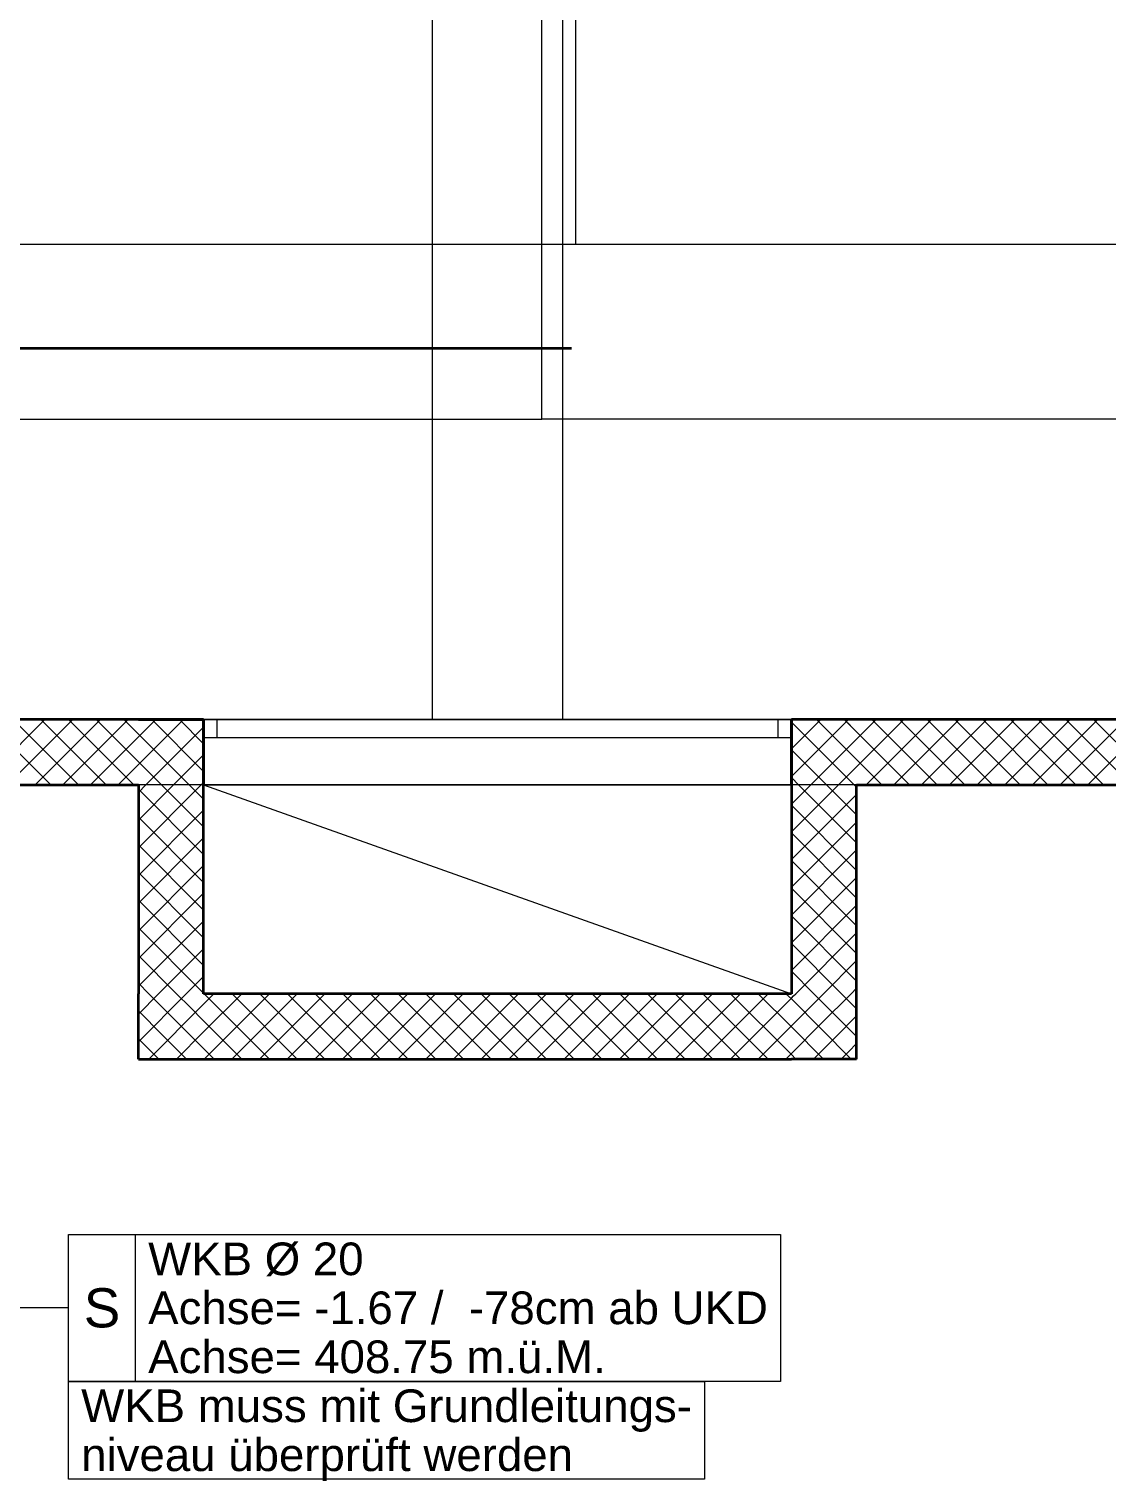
# Model space of a CAD drawing. Extents: x 885 to 2021, y 330 to 1122.
# Drawn here: x 1558 to 1640.5, y 471.3 to 582.5 of the extents above; entities that cross this region are included whole.
import ezdxf
from ezdxf.lldxf.tags import DXFTag

# ---------------------------------------------------------------- set-up
doc = ezdxf.new("R2010")
doc.units = 0
doc.layers.get('0').update_dxf_attribs({"lineweight": 18})
for name, color, linetype, lineweight in [('010 Aussenwände', 7, 'Continuous', 25), ('010 Aussenwände Bauteilschraffuren', 7, 'Continuous', 25), ('010 Fenster', 7, 'Continuous', 25), ('027 Oberhalb', 7, 'Continuous', 25), ('027 Oberhalb Neu', 7, 'Continuous', 25), ('030 Bodenaufbauten', 7, 'Continuous', 25), ('035 Decken', 7, 'Continuous', 25), ('060 Möbel Einbau', 7, 'Continuous', 25), ('080 Raum Innen Kontur Neu', 7, 'Continuous', 25)]:
    doc.layers.add(name, color=color, linetype=linetype, lineweight=lineweight)
doc.layers.add('A_Durchbruchbeschriftung', color=7, linetype='Continuous', lineweight=18, true_color=0x008080)
doc.styles.get("Standard").update_dxf_attribs({"font": 'arial.ttf'})
tags = doc.linetypes.add('Strich 3_1mm Kanten', pattern=[0.004, 0.003, -0.001]).pattern_tags.tags
tags[6:7] = [DXFTag(74, 4), DXFTag(75, 0), DXFTag(340, '0'), DXFTag(46, 1.0), DXFTag(50, 0.0), DXFTag(44, 0.0), DXFTag(45, 0.0)]
tags[4:5] = [DXFTag(74, 4), DXFTag(75, 0), DXFTag(340, '0'), DXFTag(46, 1.0), DXFTag(50, 0.0), DXFTag(44, 0.0), DXFTag(45, 0.0)]
tags = doc.linetypes.add('Strichpunkt 3_1_1mm Achsen', pattern=[0.005, 0.003, -0.001, 0, -0.001]).pattern_tags.tags
tags[10:11] = [DXFTag(74, 4), DXFTag(75, 0), DXFTag(340, '0'), DXFTag(46, 1.0), DXFTag(50, 0.0), DXFTag(44, 0.0), DXFTag(45, 0.0)]
tags[8:9] = [DXFTag(74, 4), DXFTag(75, 0), DXFTag(340, '0'), DXFTag(46, 1.0), DXFTag(50, 0.0), DXFTag(44, 0.0), DXFTag(45, 0.0)]
tags[6:7] = [DXFTag(74, 4), DXFTag(75, 0), DXFTag(340, '0'), DXFTag(46, 1.0), DXFTag(50, 0.0), DXFTag(44, 0.0), DXFTag(45, 0.0)]
tags[4:5] = [DXFTag(74, 4), DXFTag(75, 0), DXFTag(340, '0'), DXFTag(46, 1.0), DXFTag(50, 0.0), DXFTag(44, 0.0), DXFTag(45, 0.0)]
tags = doc.linetypes.add('Strichpunkt 6_2_2mm Schnitt', pattern=[0.5, 0.3, -0.1, 0, -0.1]).pattern_tags.tags
tags[10:11] = [DXFTag(74, 4), DXFTag(75, 0), DXFTag(340, '0'), DXFTag(46, 1.0), DXFTag(50, 0.0), DXFTag(44, 0.0), DXFTag(45, 0.0)]
tags[8:9] = [DXFTag(74, 4), DXFTag(75, 0), DXFTag(340, '0'), DXFTag(46, 1.0), DXFTag(50, 0.0), DXFTag(44, 0.0), DXFTag(45, 0.0)]
tags[6:7] = [DXFTag(74, 4), DXFTag(75, 0), DXFTag(340, '0'), DXFTag(46, 1.0), DXFTag(50, 0.0), DXFTag(44, 0.0), DXFTag(45, 0.0)]
tags[4:5] = [DXFTag(74, 4), DXFTag(75, 0), DXFTag(340, '0'), DXFTag(46, 1.0), DXFTag(50, 0.0), DXFTag(44, 0.0), DXFTag(45, 0.0)]
tags = doc.linetypes.add('Unsichtbare Linie', pattern='A,0,[1,5773_032 -1.UG1.shx,S=10,R=0,X=0,Y=0],-10,0', length=10).pattern_tags.tags
tags[14:15] = [DXFTag(74, 4), DXFTag(75, 0), DXFTag(340, '0'), DXFTag(46, 1.0), DXFTag(50, 0.0), DXFTag(44, 0.0), DXFTag(45, 0.0)]
tags[12:13] = [DXFTag(74, 4), DXFTag(75, 0), DXFTag(340, '0'), DXFTag(46, 1.0), DXFTag(50, 0.0), DXFTag(44, 0.0), DXFTag(45, 0.0)]

# ---------------------------------------------------------------- blocks, each defined once
blk = doc.blocks.new('Referenz-A0T8DHYUAL', base_point=(896.59, 372.19))
at = {"layer": '010 Aussenwände', "color": 0, "lineweight": 35}
for p, q in [((1571.38, 529.6), (1532.88, 529.6)), ((1566.38, 529.6), (1571.38, 529.6)), ((1571.38, 528.2), (1571.38, 529.6)), ((1571.38, 529.6), (1571.38, 524.6)), ((1571.38, 529.6), (1571.38, 524.6)), ((1621.38, 529.6), (1616.38, 529.6)), ((1616.38, 529.6), (1616.38, 524.6)), ((1616.38, 529.6), (1616.38, 524.6)), ((1616.38, 528.2), (1616.38, 529.6)), ((1721.15, 529.6), (1616.38, 529.6)), ((1571.38, 524.6), (1571.38, 528.2)), ((1616.38, 524.6), (1616.38, 528.2)), ((1532.88, 524.6), (1566.38, 524.6)), ((1566.38, 524.6), (1566.38, 508.6)), ((1571.38, 508.6), (1571.38, 524.6)), ((1616.38, 524.6), (1616.38, 508.6)), ((1621.38, 503.6), (1621.38, 524.6)), ((1621.38, 524.6), (1721.15, 524.6)), ((1566.38, 503.6), (1566.38, 508.6)), ((1616.38, 508.6), (1571.38, 508.6)), ((1566.38, 503.6), (1616.38, 503.6)), ((1621.38, 503.6), (1616.38, 503.6))]:
    blk.add_line(p, q, dxfattribs=at)
at = {"layer": '010 Aussenwände', "color": 0, "linetype": 'Strichpunkt 3_1_1mm Achsen', "lineweight": 13, "ltscale": 0.0169}
for p, q in [((1616.38, 529.6), (1571.38, 529.6)), ((1571.38, 524.6), (1616.38, 524.6))]:
    blk.add_line(p, q, dxfattribs=at)
at = {"layer": '010 Aussenwände Bauteilschraffuren', "color": 0, "linetype": 'Continuous', "lineweight": 13, "ltscale": 0.0169}
for p, q in [((1554.23, 524.6), (1559.23, 529.6)), ((1559.67, 524.6), (1554.67, 529.6)), ((1556.35, 524.6), (1561.35, 529.6)), ((1561.79, 524.6), (1556.79, 529.6)), ((1558.47, 524.6), (1563.47, 529.6)), ((1563.91, 524.6), (1558.91, 529.6)), ((1560.59, 524.6), (1565.59, 529.6)), ((1566.03, 524.6), (1561.03, 529.6)), ((1562.71, 524.6), (1567.71, 529.6)), ((1568.15, 524.6), (1563.15, 529.6)), ((1564.84, 524.6), (1569.84, 529.6)), ((1570.27, 524.6), (1565.27, 529.6)), ((1567.05, 528.93), (1567.71, 529.6)), ((1571.38, 525.62), (1567.4, 529.6)), ((1571.38, 525.62), (1567.4, 529.6)), ((1568.11, 527.87), (1569.84, 529.6)), ((1571.38, 527.74), (1569.52, 529.6)), ((1571.38, 527.74), (1569.52, 529.6)), ((1616.38, 529.48), (1616.5, 529.6)), ((1616.38, 527.35), (1618.63, 529.6)), ((1616.38, 525.23), (1620.75, 529.6)), ((1616.38, 529.48), (1616.5, 529.6)), ((1616.38, 527.35), (1618.63, 529.6)), ((1616.38, 525.23), (1620.75, 529.6)), ((1621.19, 524.6), (1616.38, 529.41)), ((1618.78, 527.01), (1616.38, 529.41)), ((1617.87, 524.6), (1622.87, 529.6)), ((1623.31, 524.6), (1618.31, 529.6)), ((1619.84, 528.07), (1618.31, 529.6)), ((1619.99, 524.6), (1624.99, 529.6)), ((1625.43, 524.6), (1620.43, 529.6)), ((1620.9, 529.13), (1620.43, 529.6)), ((1622.11, 524.6), (1627.11, 529.6)), ((1627.55, 524.6), (1622.55, 529.6)), ((1624.23, 524.6), (1629.23, 529.6)), ((1629.67, 524.6), (1624.67, 529.6)), ((1626.35, 524.6), (1631.35, 529.6)), ((1631.79, 524.6), (1626.79, 529.6)), ((1628.48, 524.6), (1633.48, 529.6)), ((1633.91, 524.6), (1628.91, 529.6)), ((1630.6, 524.6), (1635.6, 529.6)), ((1636.03, 524.6), (1631.03, 529.6)), ((1632.72, 524.6), (1637.72, 529.6)), ((1638.16, 524.6), (1633.16, 529.6)), ((1634.84, 524.6), (1639.84, 529.6)), ((1640.28, 524.6), (1635.28, 529.6)), ((1636.96, 524.6), (1641.96, 529.6)), ((1642.4, 524.6), (1637.4, 529.6)), ((1639.08, 524.6), (1644.08, 529.6)), ((1644.52, 524.6), (1639.52, 529.6)), ((1566.96, 524.6), (1571.38, 529.02)), ((1569.17, 526.81), (1571.38, 529.02)), ((1619.06, 524.6), (1616.38, 527.29)), ((1617.72, 525.95), (1616.38, 527.29)), ((1569.08, 524.6), (1571.38, 526.9)), ((1570.23, 525.75), (1571.38, 526.9)), ((1616.94, 524.6), (1616.38, 525.17)), ((1616.66, 524.89), (1616.38, 525.17)), ((1566.38, 524.02), (1566.96, 524.6)), ((1566.38, 521.9), (1569.08, 524.6)), ((1566.38, 519.78), (1571.2, 524.6)), ((1571.38, 519.26), (1566.38, 524.26)), ((1571.38, 521.38), (1568.15, 524.6)), ((1571.38, 523.5), (1570.27, 524.6)), ((1571.2, 524.6), (1571.38, 524.78)), ((1571.29, 524.69), (1571.38, 524.78)), ((1616.38, 523.11), (1617.87, 524.6)), ((1616.38, 520.99), (1619.99, 524.6)), ((1616.38, 518.87), (1621.38, 523.87)), ((1621.38, 520.17), (1616.94, 524.6)), ((1621.38, 522.29), (1619.06, 524.6)), ((1621.38, 524.41), (1621.19, 524.6)), ((1566.38, 517.66), (1571.38, 522.66)), ((1621.38, 518.05), (1616.38, 523.05)), ((1571.38, 517.13), (1566.38, 522.13)), ((1616.38, 516.75), (1621.38, 521.75)), ((1566.38, 515.54), (1571.38, 520.54)), ((1621.38, 515.92), (1616.38, 520.92)), ((1571.38, 515.01), (1566.38, 520.01)), ((1616.38, 514.63), (1621.38, 519.63)), ((1566.38, 513.42), (1571.38, 518.42)), ((1621.38, 513.8), (1616.38, 518.8)), ((1571.38, 512.89), (1566.38, 517.89)), ((1616.38, 512.51), (1621.38, 517.51)), ((1566.38, 511.3), (1571.38, 516.3)), ((1621.38, 511.68), (1616.38, 516.68)), ((1571.38, 510.77), (1566.38, 515.77)), ((1616.38, 510.38), (1621.38, 515.38)), ((1566.38, 509.17), (1571.38, 514.17)), ((1621.38, 509.56), (1616.38, 514.56)), ((1571.38, 508.65), (1566.38, 513.65)), ((1616.72, 508.6), (1621.38, 513.26)), ((1569.3, 508.6), (1566.38, 511.53)), ((1567.93, 508.6), (1571.38, 512.05)), ((1620.21, 508.6), (1616.38, 512.44)), ((1618.84, 508.6), (1621.38, 511.14)), ((1567.18, 508.6), (1566.38, 509.41)), ((1570.05, 508.6), (1571.38, 509.93)), ((1618.09, 508.6), (1616.38, 510.32)), ((1566.38, 507.05), (1567.93, 508.6)), ((1566.38, 504.93), (1570.05, 508.6)), ((1569.28, 506.5), (1567.18, 508.6)), ((1570.34, 507.57), (1569.3, 508.6)), ((1571.38, 507.81), (1572.17, 508.6)), ((1571.38, 505.69), (1574.29, 508.6)), ((1571.41, 503.6), (1576.41, 508.6)), ((1576.42, 503.6), (1571.42, 508.6)), ((1573.53, 503.6), (1578.53, 508.6)), ((1578.55, 503.6), (1573.55, 508.6)), ((1575.66, 503.6), (1580.66, 508.6)), ((1580.67, 503.6), (1575.67, 508.6)), ((1577.78, 503.6), (1582.78, 508.6)), ((1582.79, 503.6), (1577.79, 508.6)), ((1579.9, 503.6), (1584.9, 508.6)), ((1584.91, 503.6), (1579.91, 508.6)), ((1582.02, 503.6), (1587.02, 508.6)), ((1587.03, 503.6), (1582.03, 508.6)), ((1584.14, 503.6), (1589.14, 508.6)), ((1589.15, 503.6), (1584.15, 508.6)), ((1586.26, 503.6), (1591.26, 508.6)), ((1591.27, 503.6), (1586.27, 508.6)), ((1588.38, 503.6), (1593.38, 508.6)), ((1593.4, 503.6), (1588.4, 508.6)), ((1590.5, 503.6), (1595.5, 508.6)), ((1595.52, 503.6), (1590.52, 508.6)), ((1592.63, 503.6), (1597.63, 508.6)), ((1597.64, 503.6), (1592.64, 508.6)), ((1594.75, 503.6), (1599.75, 508.6)), ((1599.76, 503.6), (1594.76, 508.6)), ((1596.87, 503.6), (1601.87, 508.6)), ((1601.88, 503.6), (1596.88, 508.6)), ((1598.99, 503.6), (1603.99, 508.6)), ((1604, 503.6), (1599, 508.6)), ((1601.11, 503.6), (1606.11, 508.6)), ((1606.12, 503.6), (1601.12, 508.6)), ((1603.23, 503.6), (1608.23, 508.6)), ((1608.24, 503.6), (1603.24, 508.6)), ((1605.35, 503.6), (1610.35, 508.6)), ((1610.37, 503.6), (1605.37, 508.6)), ((1607.48, 503.6), (1612.48, 508.6)), ((1612.49, 503.6), (1607.49, 508.6)), ((1609.6, 503.6), (1614.6, 508.6)), ((1614.61, 503.6), (1609.61, 508.6)), ((1611.72, 503.6), (1616.38, 508.26)), ((1616.38, 503.95), (1611.73, 508.6)), ((1616.38, 506.08), (1613.85, 508.6)), ((1616.38, 508.2), (1615.97, 508.6)), ((1616.38, 508.26), (1616.55, 508.43)), ((1620.97, 503.6), (1616.38, 508.2)), ((1616.55, 508.43), (1616.72, 508.6)), ((1617.61, 507.37), (1618.84, 508.6)), ((1621.38, 505.32), (1618.09, 508.6)), ((1618.67, 506.31), (1620.96, 508.6)), ((1621.38, 507.44), (1620.21, 508.6)), ((1620.96, 508.6), (1621.38, 509.02)), ((1568.22, 505.44), (1566.38, 507.29)), ((1567.17, 503.6), (1571.38, 507.81)), ((1571.38, 506.53), (1570.34, 507.57)), ((1616.38, 506.14), (1617.61, 507.37)), ((1571.38, 504.41), (1569.28, 506.5)), ((1574.3, 503.6), (1571.38, 506.53)), ((1613.84, 503.6), (1616.38, 506.14)), ((1616.38, 504.02), (1618.67, 506.31)), ((1618.85, 503.6), (1616.38, 506.08)), ((1619.73, 505.25), (1621.38, 506.9)), ((1567.16, 504.38), (1566.38, 505.16)), ((1570.06, 503.6), (1568.22, 505.44)), ((1569.29, 503.6), (1571.38, 505.69)), ((1618.08, 503.6), (1619.73, 505.25)), ((1567.94, 503.6), (1567.16, 504.38)), ((1572.18, 503.6), (1571.38, 504.41)), ((1615.96, 503.6), (1616.38, 504.02)), ((1616.73, 503.6), (1616.38, 503.95)), ((1620.2, 503.6), (1620.79, 504.19)), ((1620.79, 504.19), (1621.38, 504.78))]:
    blk.add_line(p, q, dxfattribs=at)
at = {"layer": '010 Fenster', "color": 0, "lineweight": 13}
for p, q in [((1571.38, 529.6), (1616.38, 529.6)), ((1571.38, 529.6), (1572.38, 529.6)), ((1572.38, 529.6), (1615.38, 529.6)), ((1572.38, 529.6), (1572.38, 528.2)), ((1615.38, 528.2), (1615.38, 529.6)), ((1615.38, 529.6), (1616.38, 529.6)), ((1572.38, 528.2), (1571.38, 528.2)), ((1615.38, 528.2), (1572.38, 528.2)), ((1616.38, 528.2), (1615.38, 528.2)), ((1571.38, 524.6), (1616.38, 524.6))]:
    blk.add_line(p, q, dxfattribs=at)
at = {"layer": '010 Fenster', "color": 0, "lineweight": 35}
for p, q in [((1571.38, 528.2), (1571.38, 529.6)), ((1571.38, 528.2), (1571.38, 529.6)), ((1616.38, 528.2), (1616.38, 529.6)), ((1616.38, 528.2), (1616.38, 529.6)), ((1571.38, 524.6), (1571.38, 528.2)), ((1616.38, 524.6), (1616.38, 528.2))]:
    blk.add_line(p, q, dxfattribs=at)
at = {"layer": '027 Oberhalb', "color": 0, "linetype": 'Strichpunkt 6_2_2mm Schnitt', "lineweight": 13, "ltscale": 0.0169}
for p, q in [((1597.28, 552.6), (1597.28, 945.81)), ((1721.15, 552.6), (1597.28, 552.6))]:
    blk.add_line(p, q, dxfattribs=at)
at = {"layer": '027 Oberhalb Neu', "color": 0, "linetype": 'Strichpunkt 3_1_1mm Achsen', "lineweight": 35, "ltscale": 0.1225}
blk.add_line((1599.54, 558), (1035.78, 558), dxfattribs=at)
at = {"layer": '027 Oberhalb Neu', "color": 0, "linetype": 'Strichpunkt 3_1_1mm Achsen', "lineweight": 13, "ltscale": 0.0169}
blk.add_line((1030.18, 552.6), (1597.28, 552.6), dxfattribs=at)
at = {"layer": '030 Bodenaufbauten', "color": 0, "linetype": 'Unsichtbare Linie', "lineweight": 13, "ltscale": 0.0169}
blk.add_line((1721.15, 529.6), (1532.88, 529.6), dxfattribs=at)
at = {"layer": '035 Decken', "color": 0, "linetype": 'Strichpunkt 3_1_1mm Achsen', "lineweight": 13, "ltscale": 0.002197}
for p, q in [((1599.88, 566), (1599.88, 945.81)), ((1527.88, 566), (1599.88, 566))]:
    blk.add_line(p, q, dxfattribs=at)
at = {"layer": '035 Decken', "color": 0, "linetype": 'Continuous', "lineweight": 13, "ltscale": 0.0169}
for p, q in [((1527.88, 566), (1721.15, 566)), ((1721.15, 524.6), (1527.88, 524.6)), ((1721.15, 524.6), (1527.88, 524.6)), ((1721.15, 524.6), (1527.88, 524.6)), ((1571.38, 508.6), (1571.38, 524.6)), ((1571.38, 524.6), (1616.38, 524.6)), ((1616.38, 524.6), (1616.38, 508.6)), ((1616.38, 508.6), (1571.38, 508.6))]:
    blk.add_line(p, q, dxfattribs=at)
at = {"layer": '035 Decken', "color": 0, "linetype": 'Strich 3_1mm Kanten', "lineweight": 13, "ltscale": 0.002197}
blk.add_line((1721.15, 524.6), (1527.88, 524.6), dxfattribs=at)
at = {"layer": '035 Decken', "color": 0, "linetype": 'Unsichtbare Linie', "lineweight": 13, "ltscale": 0.002197}
for p, q in [((1571.38, 524.6), (1616.38, 524.6)), ((1571.38, 508.6), (1571.38, 524.6)), ((1616.38, 524.6), (1616.38, 508.6)), ((1616.38, 508.6), (1571.38, 508.6))]:
    blk.add_line(p, q, dxfattribs=at)
at = {"layer": '035 Decken', "color": 0, "linetype": 'Unsichtbare Linie', "lineweight": 13, "ltscale": 0.0169}
blk.add_line((1571.38, 524.6), (1616.38, 508.6), dxfattribs=at)
at = {"layer": '060 Möbel Einbau', "color": 0, "lineweight": 13}
for p, q in [((1588.88, 629.6), (1588.88, 529.6)), ((1598.88, 529.6), (1598.88, 629.6)), ((1538.88, 529.6), (1588.88, 529.6)), ((1648.88, 529.6), (1598.88, 529.6))]:
    blk.add_line(p, q, dxfattribs=at)
at = {"layer": '080 Raum Innen Kontur Neu', "color": 0, "linetype": 'Continuous', "lineweight": 13, "ltscale": 0.0169}
blk.add_line((1532.88, 529.6), (1721.15, 529.6), dxfattribs=at)
blk = doc.blocks.new('Durchbruch beschriften-A0T8DI0UAL', base_point=(1532.88, 478.92))
at = {"color": 0, "linetype": 'ByBlock', "lineweight": -2, "ltscale": 0.18}
for p, q in [((1561.03, 478.92), (1561.03, 490.17)), ((1561.03, 490.17), (1615.54, 490.17)), ((1566.16, 478.92), (1566.16, 490.17)), ((1615.54, 490.17), (1615.54, 478.92)), ((1561.03, 484.55), (1532.88, 484.55)), ((1615.54, 478.92), (1561.03, 478.92))]:
    blk.add_line(p, q, dxfattribs=at)
at = {"color": 0, "linetype": 'ByBlock', "lineweight": -2, "ltscale": 0.18, "char_height": 2.5, "attachment_point": 1}
for s, insert in [('{\\fArial; WKB Ø 20 }', (1566.16, 489.55)), ('{\\fArial; Achse= -1.67 /  -78cm ab UKD }', (1566.16, 485.8)), ('{\\fArial; Achse= 408.75 m.ü.M. }', (1566.16, 482.05))]:
    blk.add_mtext(s, dxfattribs=dict(at, insert=insert))
at = {"color": 3, "linetype": 'ByBlock', "lineweight": -2, "ltscale": 0.18, "true_color": 0x00ff00, "insert": (1562.2, 486.05), "char_height": 3, "attachment_point": 1}
blk.add_mtext('{\\fArial;S}', dxfattribs=at)
blk = doc.blocks.new('Durchbruch beschriften-A0T8DI3MAL', base_point=(1561.03, 471.42))
at = {"color": 0, "linetype": 'ByBlock', "lineweight": -2, "ltscale": 0.18}
for p, q in [((1561.03, 471.42), (1561.03, 478.92)), ((1561.03, 478.92), (1609.73, 478.92)), ((1609.73, 478.92), (1609.73, 471.42)), ((1609.73, 471.42), (1561.03, 471.42))]:
    blk.add_line(p, q, dxfattribs=at)
at = {"color": 0, "linetype": 'ByBlock', "lineweight": -2, "ltscale": 0.18, "char_height": 2.5, "attachment_point": 1}
for s, insert in [('{\\fArial; WKB muss mit Grundleitungs- }', (1561.03, 478.3)), ('{\\fArial; niveau überprüft werden }', (1561.03, 474.55))]:
    blk.add_mtext(s, dxfattribs=dict(at, insert=insert))

msp = doc.modelspace()

# ---------------------------------------------------------------- block references
at = {"color": 8, "lineweight": 25, "ltscale": 0.25, "true_color": 0x808080}
msp.add_blockref('Referenz-A0T8DHYUAL', (896.59, 372.19), dxfattribs=at)
at = {"layer": 'A_Durchbruchbeschriftung', "ltscale": 0.18}
for name, p in [('Durchbruch beschriften-A0T8DI0UAL', (1532.88, 478.92)), ('Durchbruch beschriften-A0T8DI3MAL', (1561.03, 471.42))]:
    msp.add_blockref(name, p, dxfattribs=at)

doc.saveas('drawing.dxf')
